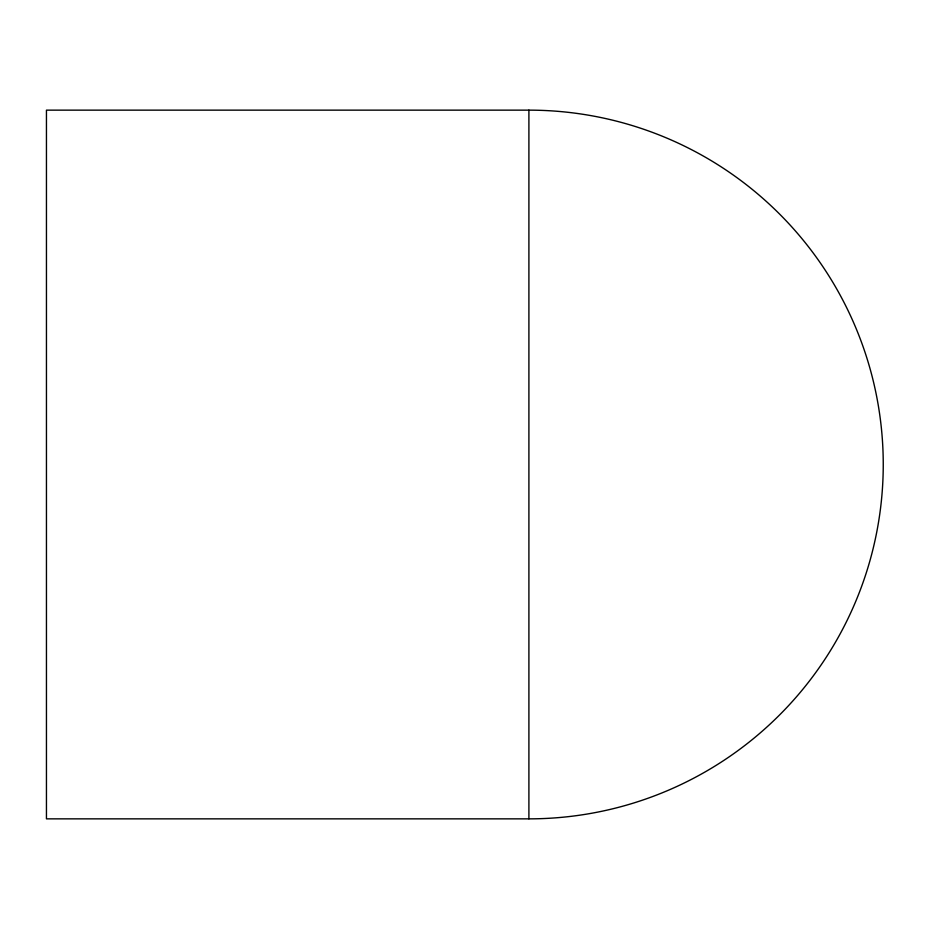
<?xml version="1.0" encoding="UTF-8"?>
<svg xmlns="http://www.w3.org/2000/svg" width="929" height="929" viewBox="0 0 929 929"><rect width="100%" height="100%" fill="white"/><g stroke="black" fill="none" stroke-linecap="round" stroke-linejoin="round"><path stroke-width="1.39" d="M528.903 110.145L46.45 110.145L46.45 818.855L528.903 818.855A354.355 354.355 0 0 0 883.247 464.5A354.355 354.355 0 0 0 528.903 110.145L528.903 818.855"/></g></svg>
